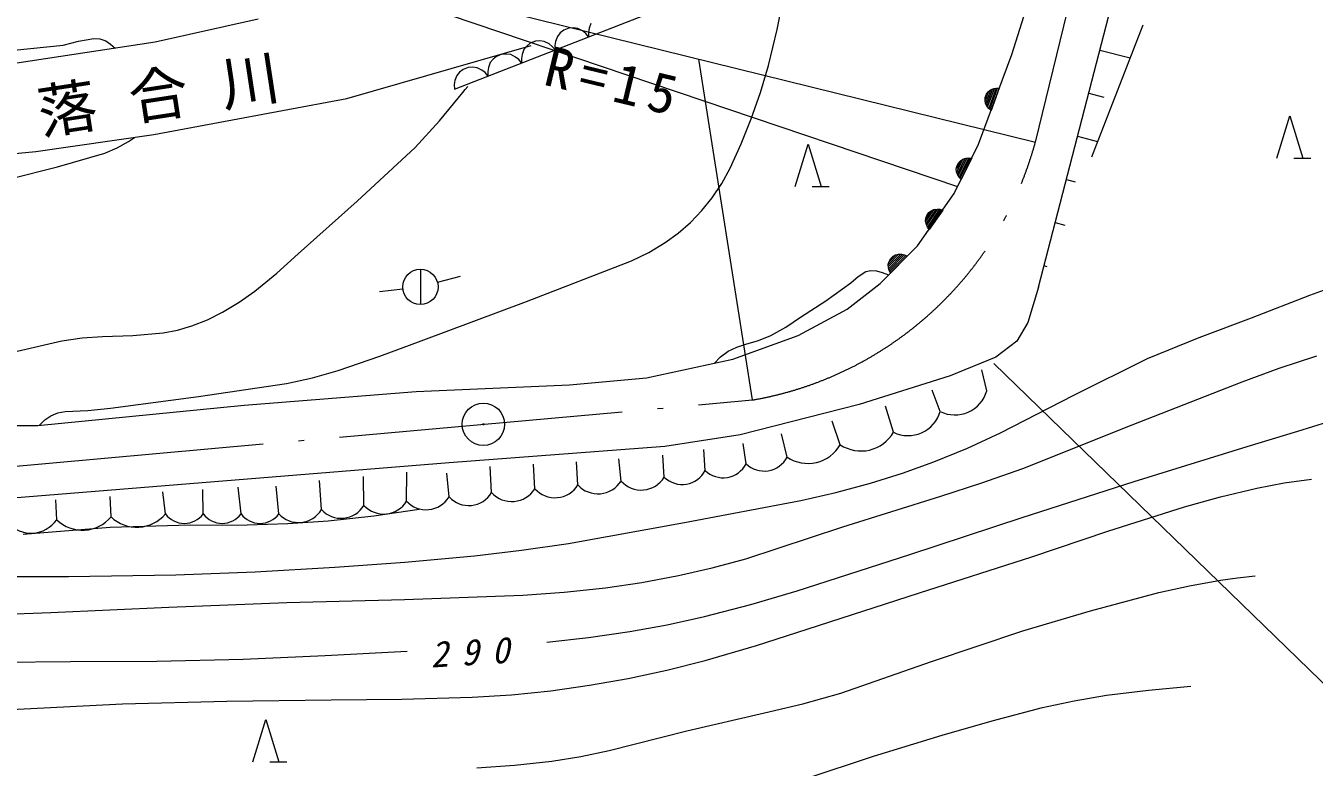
# Model space of a CAD drawing. Units: millimetres, scale not verified. Extents: x -625 to 700834, y -625 to 365006.
# Drawn here: x 494444 to 548959, y 230044 to 261388 of the extents above; entities that cross this region are included whole.
import ezdxf

# ---------------------------------------------------------------- set-up
doc = ezdxf.new("R2010")
doc.units = ezdxf.units.MM
doc.header["$LTSCALE"] = 1000
doc.linetypes.add('DASHED_SPACED', pattern=[12, 6, -6])
doc.linetypes.add('LONG_DASHED_DOTTED', pattern=[15.25, 12, -1.5, 0.25, -1.5])
doc.layers.add('S-SUV', color=7, linetype='Continuous', lineweight=13)
doc.styles.add('ＭＳ ゴシック', font='')
doc.styles.get('ＭＳ ゴシック').set_extended_font_data('MS Gothic')

msp = doc.modelspace()

# ---------------------------------------------------------------- linework, layer by layer
at = {"layer": 'S-SUV', "linetype": 'LONG_DASHED_DOTTED'}
for p, q in [((537159, 256465), (542536, 278387)), ((492532, 242636), (525191, 245568))]:
    msp.add_line(p, q, dxfattribs=at)
at = {"layer": 'S-SUV', "linetype": 'DASHED_SPACED'}
msp.add_line((546083, 272593), (537381, 250336), dxfattribs=at)
at = {"layer": 'S-SUV'}
for p, q in [((504794, 264411), (533872, 254587)), ((537287, 250336), (541075, 264918)), ((536158, 260177), (537310, 263818)), ((512579, 258714), (523938, 263134)), ((526235, 261232), (526547, 262778)), ((515036, 261915), (537159, 256465)), ((504279, 261666), (499920, 260698)), ((517207, 261201), (517060, 261083)), ((517427, 261287), (517207, 261201)), ((517614, 261299), (517427, 261287)), ((517803, 261274), (517614, 261299)), ((518003, 261172), (517803, 261274)), ((518142, 261067), (518003, 261172)), ((518280, 261280), (518252, 261109)), ((518357, 261490), (518280, 261280)), ((525867, 259704), (526235, 261232)), ((499920, 260698), (493513, 259729)), ((496027, 260563), (496671, 260740)), ((496671, 260740), (497321, 260855)), ((497321, 260855), (497575, 260831)), ((497575, 260831), (497826, 260745)), ((497826, 260745), (498031, 260613)), ((498031, 260613), (498225, 260441)), ((515787, 260649), (515640, 260531)), ((516007, 260735), (515787, 260649)), ((516194, 260746), (516007, 260735)), ((516384, 260722), (516194, 260746)), ((516583, 260619), (516384, 260722)), ((516722, 260514), (516583, 260619)), ((516860, 260727), (516832, 260557)), ((516937, 260937), (516860, 260727)), ((517060, 261083), (516937, 260937)), ((518259, 260924), (518142, 261067)), ((518252, 261109), (518259, 260924)), ((493030, 260259), (496027, 260563)), ((508022, 258313), (515826, 260549)), ((514367, 260096), (514221, 259978)), ((514587, 260182), (514367, 260096)), ((514774, 260194), (514587, 260182)), ((514964, 260169), (514774, 260194)), ((515163, 260067), (514964, 260169)), ((515302, 259962), (515163, 260067)), ((515440, 260175), (515412, 260005)), ((515517, 260385), (515440, 260175)), ((515640, 260531), (515517, 260385)), ((516839, 260372), (516722, 260514)), ((516832, 260557), (516839, 260372)), ((534758, 256380), (536158, 260177)), ((539891, 260362), (541171, 260029)), ((512947, 259544), (512801, 259426)), ((513167, 259630), (512947, 259544)), ((513354, 259641), (513167, 259630)), ((513544, 259617), (513354, 259641)), ((513743, 259515), (513544, 259617)), ((513882, 259409), (513743, 259515)), ((514020, 259622), (513992, 259452)), ((514098, 259832), (514020, 259622)), ((514221, 259978), (514098, 259832)), ((515419, 259819), (515302, 259962)), ((515412, 260005), (515419, 259819)), ((525191, 245568), (522918, 259980)), ((525529, 258566), (525867, 259704)), ((512600, 259070), (512572, 258900)), ((512678, 259280), (512600, 259070)), ((512801, 259426), (512678, 259280)), ((513999, 259267), (513882, 259409)), ((513992, 259452), (513999, 259267)), ((511946, 257376), (512938, 258566)), ((512572, 258900), (512579, 258714)), ((512938, 258566), (513040, 258690)), ((513040, 258690), (513147, 258821)), ((525138, 257457), (525529, 258566)), ((535037, 258351), (535091, 258497)), ((535170, 258582), (535042, 258233)), ((535060, 258103), (535270, 258671)), ((535091, 258497), (535167, 258594)), ((535350, 258708), (535098, 258025)), ((535140, 257957), (535424, 258728)), ((535167, 258594), (535261, 258676)), ((535497, 258744), (535185, 257900)), ((535235, 257855), (535564, 258746)), ((535261, 258676), (535398, 258730)), ((535631, 258748), (535285, 257810)), ((535398, 258730), (535510, 258752)), ((535510, 258752), (535631, 258748)), ((539418, 258539), (540055, 258373)), ((499864, 256786), (508022, 258313)), ((535032, 258228), (535037, 258351)), ((535050, 258104), (535032, 258228)), ((535120, 257975), (535050, 258104)), ((535191, 257887), (535120, 257975)), ((535285, 257810), (535191, 257887)), ((510918, 256236), (511946, 257376)), ((524717, 256396), (525138, 257457)), ((547377, 255789), (547926, 257584)), ((547926, 257584), (548475, 255789)), ((494872, 256078), (499864, 256786)), ((497786, 256000), (498304, 256223)), ((498304, 256223), (498793, 256501)), ((498793, 256501), (498918, 256582)), ((498918, 256582), (499050, 256671)), ((508461, 253972), (510918, 256236)), ((524246, 255368), (524717, 256396)), ((526997, 254590), (527546, 256385)), ((527546, 256385), (528095, 254590)), ((533731, 254295), (534758, 256380)), ((538944, 256716), (539790, 256496)), ((488949, 255520), (494872, 256078)), ((495781, 255431), (497786, 256000)), ((533831, 255204), (534098, 255747)), ((534182, 255776), (533860, 255123)), ((533894, 255051), (534257, 255788)), ((533902, 255593), (533988, 255682)), ((534331, 255797), (533934, 254989)), ((533979, 254939), (534398, 255791)), ((533988, 255682), (534090, 255754)), ((534465, 255786), (534024, 254889)), ((534090, 255754), (534232, 255793)), ((534232, 255793), (534346, 255803)), ((534346, 255803), (534465, 255786)), ((548102, 255789), (548822, 255789)), ((493766, 254921), (495781, 255431)), ((523889, 254721), (524246, 255368)), ((533815, 255332), (533833, 255454)), ((533820, 255207), (533815, 255332)), ((533876, 255071), (533820, 255207)), ((533990, 255669), (533825, 255335)), ((533833, 255454), (533902, 255593)), ((523485, 254114), (523889, 254721)), ((527721, 254590), (528441, 254590)), ((533938, 254976), (533876, 255071)), ((534024, 254889), (533938, 254976)), ((538471, 254893), (538848, 254795)), ((523050, 253576), (523485, 254114)), ((532175, 252086), (533731, 254295)), ((505962, 251750), (508461, 253972)), ((522568, 253078), (523050, 253576)), ((532523, 253123), (532872, 253618)), ((532753, 253558), (532538, 253253)), ((532959, 253633), (532540, 253038)), ((532562, 252961), (533036, 253634)), ((533110, 253630), (532592, 252894)), ((532628, 252838), (533175, 253615)), ((532654, 253496), (532753, 253570)), ((533241, 253599), (532665, 252782)), ((532753, 253570), (532865, 253625)), ((532865, 253625), (533011, 253642)), ((533011, 253642), (533125, 253635)), ((533125, 253635), (533241, 253599)), ((522046, 252623), (522568, 253078)), ((532514, 253127), (532528, 253251)), ((532548, 252984), (532514, 253127)), ((532528, 253251), (532565, 253369)), ((532594, 252880), (532548, 252984)), ((532565, 253369), (532654, 253496)), ((537998, 253071), (538409, 252964)), ((521495, 252223), (522046, 252623)), ((532665, 252782), (532594, 252880)), ((520800, 251808), (521495, 252223)), ((530588, 250498), (532175, 252086)), ((505067, 250935), (505962, 251750)), ((515636, 249732), (520076, 251446)), ((520076, 251446), (520800, 251808)), ((530938, 251304), (530973, 251425)), ((530947, 251299), (531374, 251727)), ((531463, 251727), (530948, 251212)), ((530957, 251133), (531539, 251714)), ((530973, 251425), (531030, 251534)), ((531611, 251699), (530975, 251062)), ((531247, 251688), (530984, 251425)), ((531001, 251000), (531673, 251672)), ((531735, 251646), (531028, 250938)), ((531030, 251534), (531139, 251644)), ((531139, 251644), (531249, 251700)), ((531249, 251700), (531369, 251736)), ((531369, 251736), (531516, 251727)), ((531516, 251727), (531627, 251700)), ((531627, 251700), (531735, 251646)), ((504142, 250173), (505067, 250935)), ((511141, 251096), (511141, 249604)), ((511865, 250544), (512831, 250804)), ((529356, 250527), (529661, 250795)), ((529661, 250795), (529987, 251001)), ((529987, 251001), (530200, 251043)), ((530200, 251043), (530434, 251025)), ((530434, 251025), (530679, 250959)), ((530679, 250959), (530942, 250852)), ((530947, 251158), (530938, 251304)), ((530975, 251048), (530947, 251158)), ((531028, 250938), (530975, 251048)), ((537524, 251248), (537640, 251218)), ((548779, 250000), (551276, 250906)), ((510397, 250258), (509404, 250135)), ((528298, 249766), (529356, 250527)), ((529201, 249402), (530588, 250498)), ((537287, 250336), (536841, 248844)), ((502771, 249278), (503471, 249699)), ((503471, 249699), (504142, 250173)), ((511174, 248075), (515636, 249732)), ((527223, 249067), (528298, 249766)), ((546308, 249040), (548779, 250000)), ((502131, 248959), (502771, 249278)), ((527123, 248291), (529201, 249402)), ((500868, 248520), (501470, 248697)), ((501470, 248697), (502131, 248959)), ((525968, 248291), (526605, 248649)), ((526605, 248649), (527223, 249067)), ((536841, 248844), (536378, 248059)), ((544091, 248203), (546308, 249040)), ((494077, 247625), (495966, 248065)), ((495966, 248065), (496826, 248192)), ((496826, 248192), (497695, 248259)), ((497695, 248259), (498980, 248300)), ((498980, 248300), (500254, 248402)), ((500254, 248402), (500868, 248520)), ((509419, 247416), (511174, 248075)), ((524364, 247288), (527123, 248291)), ((524912, 247930), (525451, 248082)), ((525451, 248082), (525968, 248291)), ((536378, 248059), (535486, 247381)), ((541909, 247315), (544091, 248203)), ((523838, 247393), (524158, 247628)), ((524158, 247628), (524523, 247806)), ((524523, 247806), (524912, 247930)), ((507657, 246818), (509419, 247416)), ((520709, 246500), (524364, 247288)), ((523564, 247115), (523838, 247393)), ((535486, 247381), (533559, 246596)), ((535396, 247104), (552964, 230070)), ((538788, 245773), (541909, 247315)), ((547476, 246909), (549071, 247429)), ((505473, 246263), (506572, 246511)), ((506572, 246511), (507657, 246818)), ((517449, 246213), (520709, 246500)), ((533559, 246596), (529705, 245382)), ((535108, 245954), (534898, 246840)), ((545909, 246335), (547476, 246909)), ((501747, 245711), (505473, 246263)), ((503689, 245353), (510964, 245926)), ((510964, 245926), (517449, 246213)), ((533133, 245079), (532787, 245984)), ((541260, 244512), (545909, 246335)), ((494947, 244493), (503689, 245353)), ((498032, 245221), (501747, 245711)), ((529705, 245382), (524663, 244095)), ((535687, 244173), (538788, 245773)), ((495249, 244724), (495510, 244902)), ((495510, 244902), (495802, 245020)), ((495802, 245020), (496114, 245079)), ((496114, 245079), (497076, 245120)), ((497076, 245120), (498032, 245221)), ((531158, 244203), (530815, 245307)), ((548260, 244251), (550410, 244911)), ((489859, 244493), (494947, 244493)), ((495031, 244501), (495249, 244724)), ((528907, 243678), (528564, 244669)), ((536624, 242676), (541260, 244512)), ((546119, 243595), (548260, 244251)), ((524663, 244095), (521487, 243596)), ((524923, 242870), (524800, 243733)), ((526657, 243153), (526413, 244131)), ((534284, 243533), (535687, 244173)), ((521487, 243596), (512352, 242918)), ((521456, 242303), (521394, 243235)), ((523190, 242586), (523127, 243474)), ((532868, 242952), (534284, 243533)), ((541344, 242118), (546119, 243595)), ((512352, 242918), (493380, 241375)), ((514155, 241653), (514098, 242757)), ((515980, 241816), (515930, 242857)), ((517806, 241978), (517743, 242956)), ((519631, 242141), (519536, 243076)), ((531533, 242468), (532868, 242952)), ((534902, 242063), (536624, 242676)), ((506954, 240933), (506868, 242159)), ((508754, 241113), (508740, 242339)), ((510554, 241293), (510572, 242518)), ((512355, 241473), (512265, 242478)), ((530190, 242045), (531533, 242468)), ((533160, 241507), (534902, 242063)), ((536597, 240595), (541344, 242118)), ((546534, 241845), (547680, 242061)), ((547680, 242061), (548840, 242218)), ((500353, 240753), (500240, 241681)), ((501953, 240753), (501933, 241781)), ((503553, 240753), (503427, 241881)), ((505153, 240753), (505040, 241920)), ((527231, 241322), (528714, 241653)), ((528714, 241653), (530190, 242045)), ((529019, 240206), (533160, 241507)), ((544999, 241479), (546534, 241845)), ((495752, 240503), (495718, 241343)), ((498052, 240628), (498009, 241482)), ((522311, 240384), (527231, 241322)), ((540229, 240021), (543477, 241055)), ((543477, 241055), (544999, 241479)), ((507240, 240442), (505535, 240328)), ((509166, 240658), (507240, 240442)), ((511085, 240934), (509166, 240658)), ((531849, 239029), (536597, 240595)), ((498017, 240184), (494330, 239881)), ((500914, 240260), (498017, 240184)), ((503815, 240274), (500914, 240260)), ((505535, 240328), (503815, 240274)), ((517401, 239507), (522311, 240384)), ((524907, 238851), (529019, 240206)), ((537008, 238934), (540229, 240021)), ((515415, 239216), (517401, 239507)), ((510477, 238713), (513431, 238985)), ((513431, 238985), (515415, 239216)), ((523489, 238468), (524907, 238851)), ((527088, 237501), (531849, 239029)), ((532251, 237416), (537008, 238934)), ((500788, 238176), (504153, 238309)), ((504153, 238309), (507516, 238501)), ((507516, 238501), (510477, 238713)), ((522055, 238143), (523489, 238468)), ((491721, 238101), (496250, 238109)), ((496250, 238109), (500788, 238176)), ((518968, 237631), (520511, 237857)), ((520511, 237857), (522055, 238143)), ((542384, 237429), (543679, 237717)), ((543679, 237717), (544987, 237945)), ((544987, 237945), (545719, 238049)), ((545719, 238049), (546463, 238140)), ((510474, 237138), (515473, 237315)), ((515473, 237315), (517218, 237443)), ((517218, 237443), (518968, 237631)), ((525127, 236929), (527088, 237501)), ((527509, 235874), (532251, 237416)), ((539497, 236648), (542384, 237429)), ((495510, 236580), (500494, 236808)), ((500494, 236808), (505487, 237002)), ((505487, 237002), (510474, 237138)), ((523163, 236420), (525127, 236929)), ((536630, 235810), (539497, 236648)), ((490518, 236400), (495510, 236580)), ((519997, 235774), (521585, 236067)), ((521585, 236067), (523163, 236420)), ((516495, 235332), (518251, 235524)), ((518251, 235524), (519997, 235774)), ((525359, 235185), (527509, 235874)), ((532766, 234519), (536630, 235810)), ((523192, 234554), (525359, 235185)), ((493363, 234479), (496332, 234508)), ((496332, 234508), (499988, 234530)), ((499988, 234530), (503643, 234613)), ((503643, 234613), (507107, 234769)), ((507107, 234769), (510578, 234949)), ((521563, 234144), (523192, 234554)), ((528930, 233173), (532766, 234519)), ((519929, 233793), (521563, 234144)), ((516666, 233278), (518302, 233506)), ((518302, 233506), (519929, 233793)), ((541948, 233306), (543741, 233471)), ((498531, 232718), (502948, 232834)), ((502948, 232834), (507368, 232890)), ((507368, 232890), (510350, 232915)), ((510350, 232915), (513328, 233000)), ((513328, 233000), (514994, 233109)), ((514994, 233109), (516666, 233278)), ((527325, 232729), (528930, 233173)), ((537458, 232563), (538806, 232852)), ((538806, 232852), (540174, 233084)), ((540174, 233084), (541948, 233306)), ((493543, 232465), (498531, 232718)), ((522410, 231575), (525703, 232342)), ((525703, 232342), (527325, 232729)), ((535327, 232011), (537458, 232563)), ((504048, 230271), (504597, 232066)), ((504597, 232066), (505146, 230271)), ((533212, 231402), (535327, 232011)), ((519133, 230751), (522410, 231575)), ((530307, 230508), (533212, 231402)), ((517924, 230499), (519133, 230751)), ((504772, 230271), (505492, 230271)), ((513531, 230017), (515117, 230131)), ((515117, 230131), (516704, 230305)), ((516704, 230305), (517924, 230499)), ((527427, 229559), (530307, 230508))]:
    msp.add_line(p, q, dxfattribs=at)
for centre, radius in [((511141, 250350), 746), ((513805, 244540), 896), ((513805, 244540), 27)]:
    msp.add_circle(centre, radius, dxfattribs=at)
at = {"layer": 'S-SUV', "linetype": 'LONG_DASHED_DOTTED'}
msp.add_arc((522626, 260405), 15057, 279.8073, 344.829, dxfattribs=at)
at = {"layer": 'S-SUV'}
for centre, radius, start, end in [((533749, 246354), 1417, 244.2205, 343.5698), ((531774, 245479), 1417, 244.2205, 343.5698), ((529786, 244997), 1585, 236.3331, 329.9349), ((525684, 243662), 1098, 226.1535, 332.4137), ((527536, 244472), 1585, 236.3331, 329.9349), ((523950, 243378), 1098, 226.1535, 332.4137), ((518657, 242744), 1145, 221.9582, 328.2184), ((520483, 242906), 1145, 221.9582, 328.2184), ((522217, 243095), 1098, 226.1535, 332.4137), ((513187, 242238), 1131, 222.5805, 328.8407), ((515007, 242419), 1145, 221.9582, 328.2184), ((516832, 242581), 1145, 221.9582, 328.2184), ((507786, 241698), 1131, 222.5805, 328.8407), ((509587, 241878), 1131, 222.5805, 328.8407), ((511387, 242058), 1131, 222.5805, 328.8407), ((494664, 241269), 1331, 222.0744, 324.8204), ((496844, 241641), 1577, 226.1823, 320.0394), ((499144, 241766), 1577, 226.1823, 320.0394), ((501153, 241353), 1000, 216.8699, 323.1301), ((502753, 241353), 1000, 216.8699, 323.1301), ((504353, 241353), 1000, 216.8699, 323.1301), ((505986, 241518), 1131, 222.5805, 328.8407)]:
    msp.add_arc(centre, radius, start, end, dxfattribs=at)

# ---------------------------------------------------------------- texts
at = {"layer": 'S-SUV', "attachment_point": 7, "style": 'ＭＳ ゴシック'}
for s, insert, char_height, rotation in [('\\T1.56;落合川', (495136, 256579), 1833, 8.7), ('\\T1.3;R=15', (516277, 258885), 1686, 346.5), ('\\T1.73;\\Q15;290', (511592, 234237), 1100, 3.5)]:
    msp.add_mtext(s, dxfattribs=dict(at, insert=insert, char_height=char_height, rotation=rotation))

doc.saveas('drawing.dxf')
